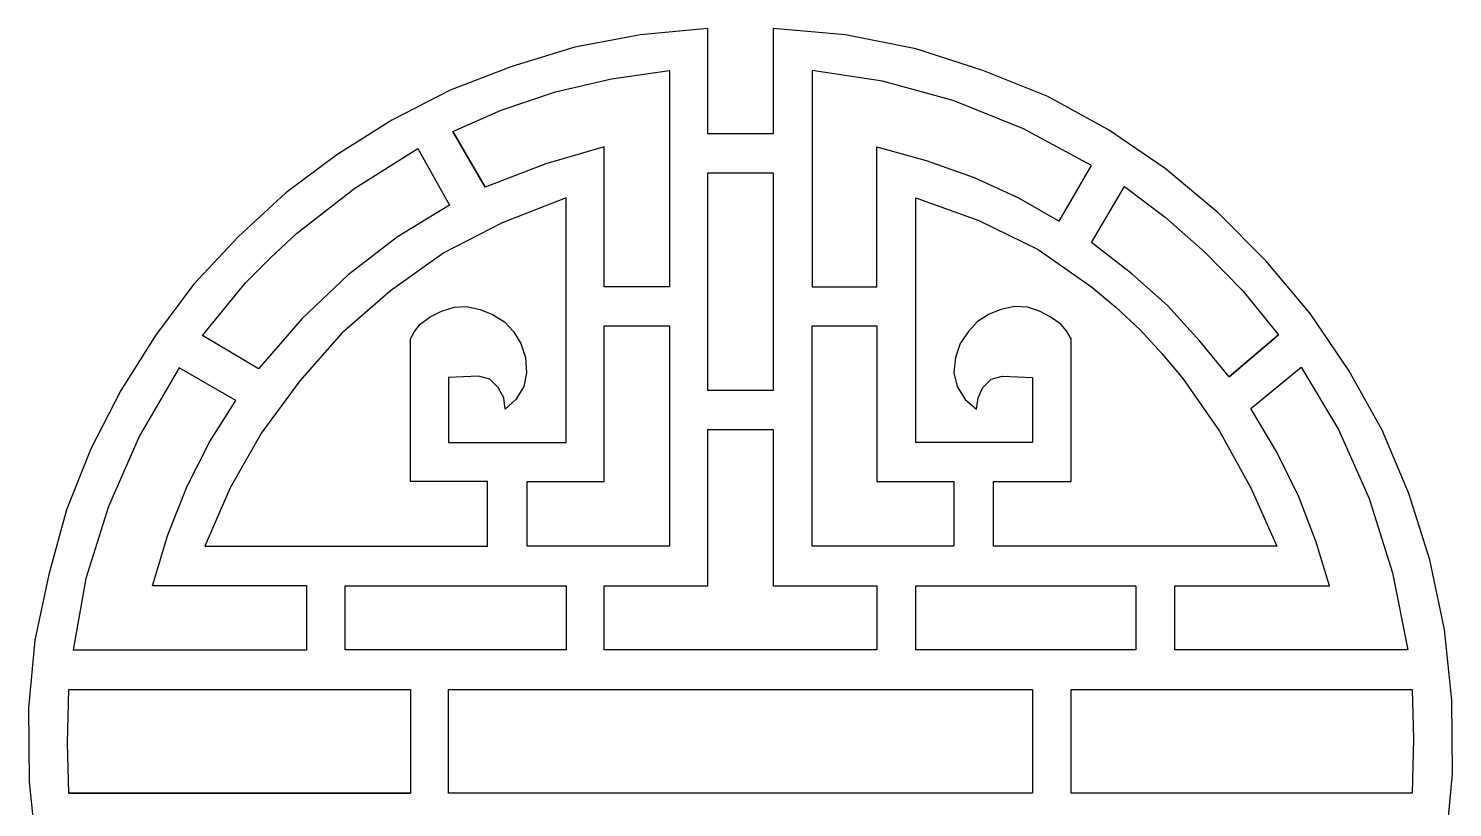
# Model space of a CAD drawing. Header units: centimetres. Extents: x 18.31 to 27.22, y -9.23 to -0.32.
# Drawn here: x 18.31 to 27.22, y -5.19 to -0.32 of the extents above; entities that cross this region are included whole.
import ezdxf

# ---------------------------------------------------------------- set-up
doc = ezdxf.new("R2010")
doc.units = ezdxf.units.CM
doc.header["$MEASUREMENT"] = 0
doc.layers.add('layer 1', color=7, linetype='Continuous')

msp = doc.modelspace()

# ---------------------------------------------------------------- linework, layer by layer
at = {"layer": 'layer 1', "color": 250}
for points, knots in [([(22.96891, -0.31871), (22.96891, -0.31871), (23.4195, -0.35922), (23.4195, -0.35922), (23.4195, -0.35922), (23.4195, -0.35922), (23.85996, -0.44528), (23.85996, -0.44528), (23.85996, -0.44528), (23.85996, -0.44528), (24.28018, -0.58196), (24.28018, -0.58196), (24.28018, -0.58196), (24.28018, -0.58196), (24.68521, -0.74397), (24.68521, -0.74397), (24.68521, -0.74397), (24.68521, -0.74397), (25.06492, -0.95156), (25.06492, -0.95156), (25.06492, -0.95156), (25.06492, -0.95156), (25.41932, -1.19456), (25.41932, -1.19456), (25.41932, -1.19456), (25.41932, -1.19456), (25.7484, -1.46795), (25.7484, -1.46795), (25.7484, -1.46795), (25.7484, -1.46795), (26.05217, -1.77174), (26.05217, -1.77174), (26.05217, -1.77174), (26.05217, -1.77174), (26.32556, -2.10081), (26.32556, -2.10081), (26.32556, -2.10081), (26.32556, -2.10081), (26.56858, -2.45522), (26.56858, -2.45522), (26.56858, -2.45522), (26.56858, -2.45522), (26.77616, -2.82987), (26.77616, -2.82987), (26.77616, -2.82987), (26.77616, -2.82987), (26.94323, -3.22475), (26.94323, -3.22475), (26.94323, -3.22475), (26.94323, -3.22475), (27.07486, -3.63993), (27.07486, -3.63993), (27.07486, -3.63993), (27.07486, -3.63993), (27.16599, -4.07533), (27.16599, -4.07533), (27.16599, -4.07533), (27.16599, -4.07533), (27.21156, -4.5158), (27.21156, -4.5158), (27.21156, -4.5158), (27.21156, -4.5158), (27.21662, -4.97652), (27.21662, -4.97652), (27.21662, -4.97652), (27.21662, -4.97652), (27.17612, -5.40179), (27.17612, -5.40179), (27.17612, -5.40179), (27.17612, -5.40179), (27.09511, -5.81692), (27.09511, -5.81692), (27.09511, -5.81692), (27.09511, -5.81692), (26.97867, -6.21691), (26.97867, -6.21691), (26.97867, -6.21691), (26.97867, -6.21691), (26.82679, -6.60166), (26.82679, -6.60166), (26.82679, -6.60166), (26.82679, -6.60166), (26.63946, -6.96621), (26.63946, -6.96621), (26.63946, -6.96621), (26.63946, -6.96621), (26.42682, -7.31046), (26.42682, -7.31046), (26.42682, -7.31046), (26.42682, -7.31046), (26.17874, -7.62944), (26.17874, -7.62944), (26.17874, -7.62944), (26.17874, -7.62944), (25.90535, -7.92812), (25.90535, -7.92812), (25.90535, -7.92812), (25.90535, -7.92812), (25.60664, -8.20154), (25.60664, -8.20154), (25.60664, -8.20154), (25.60664, -8.20154), (25.28768, -8.43949), (25.28768, -8.43949), (25.28768, -8.43949), (25.28768, -8.43949), (24.94341, -8.65719), (24.94341, -8.65719), (24.94341, -8.65719), (24.94341, -8.65719), (24.57889, -8.83946), (24.57889, -8.83946), (24.57889, -8.83946), (24.57889, -8.83946), (24.19917, -8.99134), (24.19917, -8.99134), (24.19917, -8.99134), (24.19917, -8.99134), (23.79921, -9.10272), (23.79921, -9.10272), (23.79921, -9.10272), (23.79921, -9.10272), (23.38912, -9.18879), (23.38912, -9.18879), (23.38912, -9.18879), (23.38912, -9.18879), (22.96891, -9.22929), (22.96891, -9.22929), (22.96891, -9.22929), (22.96891, -9.22929), (22.96891, -8.57112), (22.96891, -8.57112), (22.96891, -8.57112), (22.96891, -8.57112), (22.55882, -8.57112), (22.55882, -8.57112), (22.55882, -8.57112), (22.55882, -8.57112), (22.55882, -9.22929), (22.55882, -9.22929), (22.55882, -9.22929), (22.55882, -9.22929), (22.10823, -9.18372), (22.10823, -9.18372), (22.10823, -9.18372), (22.10823, -9.18372), (21.67282, -9.0926), (21.67282, -9.0926), (21.67282, -9.0926), (21.67282, -9.0926), (21.24754, -8.96603), (21.24754, -8.96603), (21.24754, -8.96603), (21.24754, -8.96603), (20.84252, -8.79389), (20.84252, -8.79389), (20.84252, -8.79389), (20.84252, -8.79389), (20.4628, -8.59138), (20.4628, -8.59138), (20.4628, -8.59138), (20.4628, -8.59138), (20.10841, -8.35343), (20.10841, -8.35343), (20.10841, -8.35343), (20.10841, -8.35343), (19.77932, -8.08003), (19.77932, -8.08003), (19.77932, -8.08003), (19.77932, -8.08003), (19.47555, -7.77626), (19.47555, -7.77626), (19.47555, -7.77626), (19.47555, -7.77626), (19.20216, -7.44718), (19.20216, -7.44718), (19.20216, -7.44718), (19.20216, -7.44718), (18.95914, -7.09278), (18.95914, -7.09278), (18.95914, -7.09278), (18.95914, -7.09278), (18.75663, -6.71811), (18.75663, -6.71811), (18.75663, -6.71811), (18.75663, -6.71811), (18.5845, -6.31814), (18.5845, -6.31814), (18.5845, -6.31814), (18.5845, -6.31814), (18.45286, -5.89793), (18.45286, -5.89793), (18.45286, -5.89793), (18.45286, -5.89793), (18.36173, -5.47267), (18.36173, -5.47267), (18.36173, -5.47267), (18.36173, -5.47267), (18.31616, -5.02714), (18.31616, -5.02714), (18.31616, -5.02714), (18.31616, -5.02714), (18.3111, -4.56642), (18.3111, -4.56642), (18.3111, -4.56642), (18.3111, -4.56642), (18.3516, -4.14113), (18.3516, -4.14113), (18.3516, -4.14113), (18.3516, -4.14113), (18.43767, -3.73106), (18.43767, -3.73106), (18.43767, -3.73106), (18.43767, -3.73106), (18.54905, -3.32601), (18.54905, -3.32601), (18.54905, -3.32601), (18.54905, -3.32601), (18.70094, -2.94632), (18.70094, -2.94632), (18.70094, -2.94632), (18.70094, -2.94632), (18.88827, -2.58177), (18.88827, -2.58177), (18.88827, -2.58177), (18.88827, -2.58177), (19.10596, -2.23753), (19.10596, -2.23753), (19.10596, -2.23753), (19.10596, -2.23753), (19.34392, -1.91854), (19.34392, -1.91854), (19.34392, -1.91854), (19.34392, -1.91854), (19.62238, -1.61984), (19.62238, -1.61984), (19.62238, -1.61984), (19.62238, -1.61984), (19.92108, -1.34645), (19.92108, -1.34645), (19.92108, -1.34645), (19.92108, -1.34645), (20.24004, -1.10851), (20.24004, -1.10851), (20.24004, -1.10851), (20.24004, -1.10851), (20.58431, -0.89082), (20.58431, -0.89082), (20.58431, -0.89082), (20.58431, -0.89082), (20.94884, -0.70347), (20.94884, -0.70347), (20.94884, -0.70347), (20.94884, -0.70347), (21.33361, -0.55666), (21.33361, -0.55666), (21.33361, -0.55666), (21.33361, -0.55666), (21.72851, -0.43516), (21.72851, -0.43516), (21.72851, -0.43516), (21.72851, -0.43516), (22.13861, -0.35922), (22.13861, -0.35922), (22.13861, -0.35922), (22.13861, -0.35922), (22.55882, -0.31871), (22.55882, -0.31871), (22.55882, -0.31871), (22.55882, -0.31871), (22.55882, -0.97686), (22.55882, -0.97686), (22.55882, -0.97686), (22.55882, -0.97686), (22.96891, -0.97686), (22.96891, -0.97686), (22.96891, -0.97686), (22.96891, -0.97686), (22.96891, -0.31871), (22.96891, -0.31871)], [0, 0, 0, 0, 0.0140845, 0.0140845, 0.0140845, 0.0140845, 0.028169, 0.028169, 0.028169, 0.028169, 0.0422535, 0.0422535, 0.0422535, 0.0422535, 0.056338, 0.056338, 0.056338, 0.056338, 0.0704225, 0.0704225, 0.0704225, 0.0704225, 0.084507, 0.084507, 0.084507, 0.084507, 0.0985915, 0.0985915, 0.0985915, 0.0985915, 0.1126761, 0.1126761, 0.1126761, 0.1126761, 0.1267606, 0.1267606, 0.1267606, 0.1267606, 0.1408451, 0.1408451, 0.1408451, 0.1408451, 0.1549296, 0.1549296, 0.1549296, 0.1549296, 0.1690141, 0.1690141, 0.1690141, 0.1690141, 0.1830986, 0.1830986, 0.1830986, 0.1830986, 0.1971831, 0.1971831, 0.1971831, 0.1971831, 0.2112676, 0.2112676, 0.2112676, 0.2112676, 0.2253521, 0.2253521, 0.2253521, 0.2253521, 0.2394366, 0.2394366, 0.2394366, 0.2394366, 0.2535211, 0.2535211, 0.2535211, 0.2535211, 0.2676056, 0.2676056, 0.2676056, 0.2676056, 0.2816901, 0.2816901, 0.2816901, 0.2816901, 0.2957746, 0.2957746, 0.2957746, 0.2957746, 0.3098592, 0.3098592, 0.3098592, 0.3098592, 0.3239437, 0.3239437, 0.3239437, 0.3239437, 0.3380282, 0.3380282, 0.3380282, 0.3380282, 0.3521127, 0.3521127, 0.3521127, 0.3521127, 0.3661972, 0.3661972, 0.3661972, 0.3661972, 0.3802817, 0.3802817, 0.3802817, 0.3802817, 0.3943662, 0.3943662, 0.3943662, 0.3943662, 0.4084507, 0.4084507, 0.4084507, 0.4084507, 0.4225352, 0.4225352, 0.4225352, 0.4225352, 0.4366197, 0.4366197, 0.4366197, 0.4366197, 0.4507042, 0.4507042, 0.4507042, 0.4507042, 0.4647887, 0.4647887, 0.4647887, 0.4647887, 0.4788732, 0.4788732, 0.4788732, 0.4788732, 0.4929577, 0.4929577, 0.4929577, 0.4929577, 0.5070423, 0.5070423, 0.5070423, 0.5070423, 0.5211268, 0.5211268, 0.5211268, 0.5211268, 0.5352113, 0.5352113, 0.5352113, 0.5352113, 0.5492958, 0.5492958, 0.5492958, 0.5492958, 0.5633803, 0.5633803, 0.5633803, 0.5633803, 0.5774648, 0.5774648, 0.5774648, 0.5774648, 0.5915493, 0.5915493, 0.5915493, 0.5915493, 0.6056338, 0.6056338, 0.6056338, 0.6056338, 0.6197183, 0.6197183, 0.6197183, 0.6197183, 0.6338028, 0.6338028, 0.6338028, 0.6338028, 0.6478873, 0.6478873, 0.6478873, 0.6478873, 0.6619718, 0.6619718, 0.6619718, 0.6619718, 0.6760563, 0.6760563, 0.6760563, 0.6760563, 0.6901408, 0.6901408, 0.6901408, 0.6901408, 0.7042254, 0.7042254, 0.7042254, 0.7042254, 0.7183099, 0.7183099, 0.7183099, 0.7183099, 0.7323944, 0.7323944, 0.7323944, 0.7323944, 0.7464789, 0.7464789, 0.7464789, 0.7464789, 0.7605634, 0.7605634, 0.7605634, 0.7605634, 0.7746479, 0.7746479, 0.7746479, 0.7746479, 0.7887324, 0.7887324, 0.7887324, 0.7887324, 0.8028169, 0.8028169, 0.8028169, 0.8028169, 0.8169014, 0.8169014, 0.8169014, 0.8169014, 0.8309859, 0.8309859, 0.8309859, 0.8309859, 0.8450704, 0.8450704, 0.8450704, 0.8450704, 0.8591549, 0.8591549, 0.8591549, 0.8591549, 0.8732394, 0.8732394, 0.8732394, 0.8732394, 0.8873239, 0.8873239, 0.8873239, 0.8873239, 0.9014085, 0.9014085, 0.9014085, 0.9014085, 0.915493, 0.915493, 0.915493, 0.915493, 0.9295775, 0.9295775, 0.9295775, 0.9295775, 0.943662, 0.943662, 0.943662, 0.943662, 0.9577465, 0.9577465, 0.9577465, 0.9577465, 0.971831, 0.971831, 0.971831, 0.971831, 1, 1, 1, 1]), ([(21.16654, -1.31102), (21.16654, -1.31102), (21.54625, -1.16418), (21.54625, -1.16418), (21.54625, -1.16418), (21.54625, -1.16418), (21.91077, -1.05788), (21.91077, -1.05788), (21.91077, -1.05788), (21.91077, -1.05788), (21.91077, -1.93375), (21.91077, -1.93375), (21.91077, -1.93375), (21.91077, -1.93375), (22.32086, -1.93375), (22.32086, -1.93375), (22.32086, -1.93375), (22.32086, -1.93375), (22.32086, -0.58196), (22.32086, -0.58196), (22.32086, -0.58196), (22.32086, -0.58196), (21.95634, -0.63258), (21.95634, -0.63258), (21.95634, -0.63258), (21.95634, -0.63258), (21.607, -0.71359), (21.607, -0.71359), (21.607, -0.71359), (21.607, -0.71359), (21.2678, -0.83006), (21.2678, -0.83006), (21.2678, -0.83006), (21.2678, -0.83006), (20.96403, -0.96169), (20.96403, -0.96169), (20.96403, -0.96169), (20.96403, -0.96169), (21.16654, -1.31102), (21.16654, -1.31102)], [0, 0, 0, 0, 0.0909091, 0.0909091, 0.0909091, 0.0909091, 0.1818182, 0.1818182, 0.1818182, 0.1818182, 0.2727273, 0.2727273, 0.2727273, 0.2727273, 0.3636364, 0.3636364, 0.3636364, 0.3636364, 0.4545455, 0.4545455, 0.4545455, 0.4545455, 0.5454545, 0.5454545, 0.5454545, 0.5454545, 0.6363636, 0.6363636, 0.6363636, 0.6363636, 0.7272727, 0.7272727, 0.7272727, 0.7272727, 0.8181818, 0.8181818, 0.8181818, 0.8181818, 1, 1, 1, 1]), ([(24.75609, -1.52367), (24.75609, -1.52367), (24.50294, -1.37682), (24.50294, -1.37682), (24.50294, -1.37682), (24.50294, -1.37682), (24.22449, -1.25027), (24.22449, -1.25027), (24.22449, -1.25027), (24.22449, -1.25027), (23.92578, -1.14393), (23.92578, -1.14393), (23.92578, -1.14393), (23.92578, -1.14393), (23.61695, -1.05788), (23.61695, -1.05788), (23.61695, -1.05788), (23.61695, -1.05788), (23.61695, -1.93375), (23.61695, -1.93375), (23.61695, -1.93375), (23.61695, -1.93375), (23.21192, -1.93375), (23.21192, -1.93375), (23.21192, -1.93375), (23.21192, -1.93375), (23.21192, -0.58196), (23.21192, -0.58196), (23.21192, -0.58196), (23.21192, -0.58196), (23.65239, -0.64779), (23.65239, -0.64779), (23.65239, -0.64779), (23.65239, -0.64779), (24.09286, -0.7693), (24.09286, -0.7693), (24.09286, -0.7693), (24.09286, -0.7693), (24.53332, -0.94649), (24.53332, -0.94649), (24.53332, -0.94649), (24.53332, -0.94649), (24.9586, -1.17431), (24.9586, -1.17431), (24.9586, -1.17431), (24.9586, -1.17431), (24.75609, -1.52367), (24.75609, -1.52367)], [0, 0, 0, 0, 0.0769231, 0.0769231, 0.0769231, 0.0769231, 0.1538462, 0.1538462, 0.1538462, 0.1538462, 0.2307692, 0.2307692, 0.2307692, 0.2307692, 0.3076923, 0.3076923, 0.3076923, 0.3076923, 0.3846154, 0.3846154, 0.3846154, 0.3846154, 0.4615385, 0.4615385, 0.4615385, 0.4615385, 0.5384615, 0.5384615, 0.5384615, 0.5384615, 0.6153846, 0.6153846, 0.6153846, 0.6153846, 0.6923077, 0.6923077, 0.6923077, 0.6923077, 0.7692308, 0.7692308, 0.7692308, 0.7692308, 0.8461538, 0.8461538, 0.8461538, 0.8461538, 1, 1, 1, 1]), ([(20.96403, -0.96169), (20.96403, -0.96169), (21.16654, -1.31102), (21.16654, -1.31102), (21.16654, -1.31102), (21.16654, -1.31102), (20.96403, -0.96169), (20.96403, -0.96169)], [0, 0, 0, 0, 0.3333333, 0.3333333, 0.3333333, 0.3333333, 1, 1, 1, 1]), ([(19.74894, -2.4451), (19.74894, -2.4451), (20.02234, -2.13118), (20.02234, -2.13118), (20.02234, -2.13118), (20.02234, -2.13118), (20.31092, -1.85779), (20.31092, -1.85779), (20.31092, -1.85779), (20.31092, -1.85779), (20.61975, -1.61984), (20.61975, -1.61984), (20.61975, -1.61984), (20.61975, -1.61984), (20.94377, -1.42241), (20.94377, -1.42241), (20.94377, -1.42241), (20.94377, -1.42241), (20.74633, -1.06801), (20.74633, -1.06801), (20.74633, -1.06801), (20.74633, -1.06801), (20.35142, -1.31607), (20.35142, -1.31607), (20.35142, -1.31607), (20.35142, -1.31607), (19.9869, -1.59958), (19.9869, -1.59958), (19.9869, -1.59958), (19.9869, -1.59958), (19.82489, -1.75149), (19.82489, -1.75149), (19.82489, -1.75149), (19.82489, -1.75149), (19.66794, -1.90842), (19.66794, -1.90842), (19.66794, -1.90842), (19.66794, -1.90842), (19.39961, -2.23753), (19.39961, -2.23753), (19.39961, -2.23753), (19.39961, -2.23753), (19.74894, -2.4451), (19.74894, -2.4451)], [0, 0, 0, 0, 0.0833333, 0.0833333, 0.0833333, 0.0833333, 0.1666667, 0.1666667, 0.1666667, 0.1666667, 0.25, 0.25, 0.25, 0.25, 0.3333333, 0.3333333, 0.3333333, 0.3333333, 0.4166667, 0.4166667, 0.4166667, 0.4166667, 0.5, 0.5, 0.5, 0.5, 0.5833333, 0.5833333, 0.5833333, 0.5833333, 0.6666667, 0.6666667, 0.6666667, 0.6666667, 0.75, 0.75, 0.75, 0.75, 0.8333333, 0.8333333, 0.8333333, 0.8333333, 1, 1, 1, 1]), ([(22.96891, -2.58177), (22.96891, -2.58177), (22.96891, -1.21989), (22.96891, -1.21989), (22.96891, -1.21989), (22.96891, -1.21989), (22.55882, -1.21989), (22.55882, -1.21989), (22.55882, -1.21989), (22.55882, -1.21989), (22.55882, -2.58177), (22.55882, -2.58177), (22.55882, -2.58177), (22.55882, -2.58177), (22.96891, -2.58177), (22.96891, -2.58177)], [0, 0, 0, 0, 0.2, 0.2, 0.2, 0.2, 0.4, 0.4, 0.4, 0.4, 0.6, 0.6, 0.6, 0.6, 1, 1, 1, 1]), ([(26.12812, -2.23244), (26.12812, -2.23244), (25.90535, -1.95905), (25.90535, -1.95905), (25.90535, -1.95905), (25.90535, -1.95905), (25.66739, -1.71605), (25.66739, -1.71605), (25.66739, -1.71605), (25.66739, -1.71605), (25.41932, -1.49833), (25.41932, -1.49833), (25.41932, -1.49833), (25.41932, -1.49833), (25.16617, -1.30594), (25.16617, -1.30594), (25.16617, -1.30594), (25.16617, -1.30594), (24.9586, -1.6553), (24.9586, -1.6553), (24.9586, -1.6553), (24.9586, -1.6553), (25.21174, -1.85275), (25.21174, -1.85275), (25.21174, -1.85275), (25.21174, -1.85275), (25.43451, -2.05018), (25.43451, -2.05018), (25.43451, -2.05018), (25.43451, -2.05018), (25.63702, -2.27294), (25.63702, -2.27294), (25.63702, -2.27294), (25.63702, -2.27294), (25.81928, -2.49573), (25.81928, -2.49573), (25.81928, -2.49573), (25.81928, -2.49573), (26.12812, -2.23244), (26.12812, -2.23244)], [0, 0, 0, 0, 0.0909091, 0.0909091, 0.0909091, 0.0909091, 0.1818182, 0.1818182, 0.1818182, 0.1818182, 0.2727273, 0.2727273, 0.2727273, 0.2727273, 0.3636364, 0.3636364, 0.3636364, 0.3636364, 0.4545455, 0.4545455, 0.4545455, 0.4545455, 0.5454545, 0.5454545, 0.5454545, 0.5454545, 0.6363636, 0.6363636, 0.6363636, 0.6363636, 0.7272727, 0.7272727, 0.7272727, 0.7272727, 0.8181818, 0.8181818, 0.8181818, 0.8181818, 1, 1, 1, 1]), ([(19.4148, -3.55386), (19.4148, -3.55386), (19.57175, -3.18933), (19.57175, -3.18933), (19.57175, -3.18933), (19.57175, -3.18933), (19.7692, -2.84504), (19.7692, -2.84504), (19.7692, -2.84504), (19.7692, -2.84504), (20.00715, -2.52102), (20.00715, -2.52102), (20.00715, -2.52102), (20.00715, -2.52102), (20.27042, -2.22232), (20.27042, -2.22232), (20.27042, -2.22232), (20.27042, -2.22232), (20.57419, -1.95905), (20.57419, -1.95905), (20.57419, -1.95905), (20.57419, -1.95905), (20.90834, -1.72111), (20.90834, -1.72111), (20.90834, -1.72111), (20.90834, -1.72111), (21.27286, -1.53379), (21.27286, -1.53379), (21.27286, -1.53379), (21.27286, -1.53379), (21.67282, -1.37682), (21.67282, -1.37682), (21.67282, -1.37682), (21.67282, -1.37682), (21.67282, -2.90582), (21.67282, -2.90582), (21.67282, -2.90582), (21.67282, -2.90582), (20.93871, -2.90582), (20.93871, -2.90582), (20.93871, -2.90582), (20.93871, -2.90582), (20.93871, -2.50077), (20.93871, -2.50077), (20.93871, -2.50077), (20.93871, -2.50077), (21.12603, -2.49064), (21.12603, -2.49064), (21.12603, -2.49064), (21.12603, -2.49064), (21.19691, -2.51089), (21.19691, -2.51089), (21.19691, -2.51089), (21.19691, -2.51089), (21.24754, -2.56152), (21.24754, -2.56152), (21.24754, -2.56152), (21.24754, -2.56152), (21.28299, -2.62736), (21.28299, -2.62736), (21.28299, -2.62736), (21.28299, -2.62736), (21.29311, -2.69824), (21.29311, -2.69824), (21.29311, -2.69824), (21.29311, -2.69824), (21.35893, -2.63749), (21.35893, -2.63749), (21.35893, -2.63749), (21.35893, -2.63749), (21.40956, -2.55648), (21.40956, -2.55648), (21.40956, -2.55648), (21.40956, -2.55648), (21.42474, -2.47039), (21.42474, -2.47039), (21.42474, -2.47039), (21.42474, -2.47039), (21.41968, -2.37422), (21.41968, -2.37422), (21.41968, -2.37422), (21.41968, -2.37422), (21.38931, -2.28815), (21.38931, -2.28815), (21.38931, -2.28815), (21.38931, -2.28815), (21.34374, -2.21219), (21.34374, -2.21219), (21.34374, -2.21219), (21.34374, -2.21219), (21.28805, -2.15144), (21.28805, -2.15144), (21.28805, -2.15144), (21.28805, -2.15144), (21.2121, -2.10589), (21.2121, -2.10589), (21.2121, -2.10589), (21.2121, -2.10589), (21.13616, -2.07551), (21.13616, -2.07551), (21.13616, -2.07551), (21.13616, -2.07551), (21.05009, -2.05526), (21.05009, -2.05526), (21.05009, -2.05526), (21.05009, -2.05526), (20.97415, -2.06031), (20.97415, -2.06031), (20.97415, -2.06031), (20.97415, -2.06031), (20.89315, -2.08564), (20.89315, -2.08564), (20.89315, -2.08564), (20.89315, -2.08564), (20.82227, -2.12106), (20.82227, -2.12106), (20.82227, -2.12106), (20.82227, -2.12106), (20.76152, -2.16665), (20.76152, -2.16665), (20.76152, -2.16665), (20.76152, -2.16665), (20.72608, -2.21219), (20.72608, -2.21219), (20.72608, -2.21219), (20.72608, -2.21219), (20.70076, -2.25778), (20.70076, -2.25778), (20.70076, -2.25778), (20.70076, -2.25778), (20.70076, -3.14883), (20.70076, -3.14883), (20.70076, -3.14883), (20.70076, -3.14883), (21.18173, -3.14883), (21.18173, -3.14883), (21.18173, -3.14883), (21.18173, -3.14883), (21.18173, -3.55386), (21.18173, -3.55386), (21.18173, -3.55386), (21.18173, -3.55386), (19.4148, -3.55386), (19.4148, -3.55386)], [0, 0, 0, 0, 0.027027, 0.027027, 0.027027, 0.027027, 0.0540541, 0.0540541, 0.0540541, 0.0540541, 0.0810811, 0.0810811, 0.0810811, 0.0810811, 0.1081081, 0.1081081, 0.1081081, 0.1081081, 0.1351351, 0.1351351, 0.1351351, 0.1351351, 0.1621622, 0.1621622, 0.1621622, 0.1621622, 0.1891892, 0.1891892, 0.1891892, 0.1891892, 0.2162162, 0.2162162, 0.2162162, 0.2162162, 0.2432432, 0.2432432, 0.2432432, 0.2432432, 0.2702703, 0.2702703, 0.2702703, 0.2702703, 0.2972973, 0.2972973, 0.2972973, 0.2972973, 0.3243243, 0.3243243, 0.3243243, 0.3243243, 0.3513514, 0.3513514, 0.3513514, 0.3513514, 0.3783784, 0.3783784, 0.3783784, 0.3783784, 0.4054054, 0.4054054, 0.4054054, 0.4054054, 0.4324324, 0.4324324, 0.4324324, 0.4324324, 0.4594595, 0.4594595, 0.4594595, 0.4594595, 0.4864865, 0.4864865, 0.4864865, 0.4864865, 0.5135135, 0.5135135, 0.5135135, 0.5135135, 0.5405405, 0.5405405, 0.5405405, 0.5405405, 0.5675676, 0.5675676, 0.5675676, 0.5675676, 0.5945946, 0.5945946, 0.5945946, 0.5945946, 0.6216216, 0.6216216, 0.6216216, 0.6216216, 0.6486486, 0.6486486, 0.6486486, 0.6486486, 0.6756757, 0.6756757, 0.6756757, 0.6756757, 0.7027027, 0.7027027, 0.7027027, 0.7027027, 0.7297297, 0.7297297, 0.7297297, 0.7297297, 0.7567568, 0.7567568, 0.7567568, 0.7567568, 0.7837838, 0.7837838, 0.7837838, 0.7837838, 0.8108108, 0.8108108, 0.8108108, 0.8108108, 0.8378378, 0.8378378, 0.8378378, 0.8378378, 0.8648649, 0.8648649, 0.8648649, 0.8648649, 0.8918919, 0.8918919, 0.8918919, 0.8918919, 0.9189189, 0.9189189, 0.9189189, 0.9189189, 0.9459459, 0.9459459, 0.9459459, 0.9459459, 1, 1, 1, 1]), ([(26.11799, -3.55386), (26.11799, -3.55386), (25.95598, -3.18933), (25.95598, -3.18933), (25.95598, -3.18933), (25.95598, -3.18933), (25.75853, -2.83492), (25.75853, -2.83492), (25.75853, -2.83492), (25.75853, -2.83492), (25.5307, -2.50585), (25.5307, -2.50585), (25.5307, -2.50585), (25.5307, -2.50585), (25.39907, -2.3489), (25.39907, -2.3489), (25.39907, -2.3489), (25.39907, -2.3489), (25.26237, -2.20206), (25.26237, -2.20206), (25.26237, -2.20206), (25.26237, -2.20206), (25.11048, -2.06031), (25.11048, -2.06031), (25.11048, -2.06031), (25.11048, -2.06031), (24.9586, -1.93375), (24.9586, -1.93375), (24.9586, -1.93375), (24.9586, -1.93375), (24.62445, -1.70087), (24.62445, -1.70087), (24.62445, -1.70087), (24.62445, -1.70087), (24.25487, -1.51858), (24.25487, -1.51858), (24.25487, -1.51858), (24.25487, -1.51858), (23.85996, -1.37682), (23.85996, -1.37682), (23.85996, -1.37682), (23.85996, -1.37682), (23.85996, -2.90582), (23.85996, -2.90582), (23.85996, -2.90582), (23.85996, -2.90582), (24.58901, -2.90582), (24.58901, -2.90582), (24.58901, -2.90582), (24.58901, -2.90582), (24.58901, -2.50077), (24.58901, -2.50077), (24.58901, -2.50077), (24.58901, -2.50077), (24.40168, -2.49064), (24.40168, -2.49064), (24.40168, -2.49064), (24.40168, -2.49064), (24.33081, -2.51089), (24.33081, -2.51089), (24.33081, -2.51089), (24.33081, -2.51089), (24.28018, -2.56152), (24.28018, -2.56152), (24.28018, -2.56152), (24.28018, -2.56152), (24.2498, -2.62736), (24.2498, -2.62736), (24.2498, -2.62736), (24.2498, -2.62736), (24.23968, -2.69824), (24.23968, -2.69824), (24.23968, -2.69824), (24.23968, -2.69824), (24.1688, -2.63749), (24.1688, -2.63749), (24.1688, -2.63749), (24.1688, -2.63749), (24.11817, -2.55648), (24.11817, -2.55648), (24.11817, -2.55648), (24.11817, -2.55648), (24.09792, -2.47039), (24.09792, -2.47039), (24.09792, -2.47039), (24.09792, -2.47039), (24.10805, -2.37422), (24.10805, -2.37422), (24.10805, -2.37422), (24.10805, -2.37422), (24.13843, -2.28815), (24.13843, -2.28815), (24.13843, -2.28815), (24.13843, -2.28815), (24.18905, -2.21219), (24.18905, -2.21219), (24.18905, -2.21219), (24.18905, -2.21219), (24.24474, -2.15144), (24.24474, -2.15144), (24.24474, -2.15144), (24.24474, -2.15144), (24.31562, -2.10589), (24.31562, -2.10589), (24.31562, -2.10589), (24.31562, -2.10589), (24.39156, -2.07551), (24.39156, -2.07551), (24.39156, -2.07551), (24.39156, -2.07551), (24.47763, -2.05526), (24.47763, -2.05526), (24.47763, -2.05526), (24.47763, -2.05526), (24.55863, -2.06031), (24.55863, -2.06031), (24.55863, -2.06031), (24.55863, -2.06031), (24.63458, -2.08564), (24.63458, -2.08564), (24.63458, -2.08564), (24.63458, -2.08564), (24.7004, -2.12106), (24.7004, -2.12106), (24.7004, -2.12106), (24.7004, -2.12106), (24.76621, -2.16665), (24.76621, -2.16665), (24.76621, -2.16665), (24.76621, -2.16665), (24.80165, -2.20715), (24.80165, -2.20715), (24.80165, -2.20715), (24.80165, -2.20715), (24.83203, -2.25778), (24.83203, -2.25778), (24.83203, -2.25778), (24.83203, -2.25778), (24.83203, -3.14883), (24.83203, -3.14883), (24.83203, -3.14883), (24.83203, -3.14883), (24.346, -3.14883), (24.346, -3.14883), (24.346, -3.14883), (24.346, -3.14883), (24.346, -3.55386), (24.346, -3.55386), (24.346, -3.55386), (24.346, -3.55386), (26.11799, -3.55386), (26.11799, -3.55386)], [0, 0, 0, 0, 0.025641, 0.025641, 0.025641, 0.025641, 0.0512821, 0.0512821, 0.0512821, 0.0512821, 0.0769231, 0.0769231, 0.0769231, 0.0769231, 0.1025641, 0.1025641, 0.1025641, 0.1025641, 0.1282051, 0.1282051, 0.1282051, 0.1282051, 0.1538462, 0.1538462, 0.1538462, 0.1538462, 0.1794872, 0.1794872, 0.1794872, 0.1794872, 0.2051282, 0.2051282, 0.2051282, 0.2051282, 0.2307692, 0.2307692, 0.2307692, 0.2307692, 0.2564103, 0.2564103, 0.2564103, 0.2564103, 0.2820513, 0.2820513, 0.2820513, 0.2820513, 0.3076923, 0.3076923, 0.3076923, 0.3076923, 0.3333333, 0.3333333, 0.3333333, 0.3333333, 0.3589744, 0.3589744, 0.3589744, 0.3589744, 0.3846154, 0.3846154, 0.3846154, 0.3846154, 0.4102564, 0.4102564, 0.4102564, 0.4102564, 0.4358974, 0.4358974, 0.4358974, 0.4358974, 0.4615385, 0.4615385, 0.4615385, 0.4615385, 0.4871795, 0.4871795, 0.4871795, 0.4871795, 0.5128205, 0.5128205, 0.5128205, 0.5128205, 0.5384615, 0.5384615, 0.5384615, 0.5384615, 0.5641026, 0.5641026, 0.5641026, 0.5641026, 0.5897436, 0.5897436, 0.5897436, 0.5897436, 0.6153846, 0.6153846, 0.6153846, 0.6153846, 0.6410256, 0.6410256, 0.6410256, 0.6410256, 0.6666667, 0.6666667, 0.6666667, 0.6666667, 0.6923077, 0.6923077, 0.6923077, 0.6923077, 0.7179487, 0.7179487, 0.7179487, 0.7179487, 0.7435897, 0.7435897, 0.7435897, 0.7435897, 0.7692308, 0.7692308, 0.7692308, 0.7692308, 0.7948718, 0.7948718, 0.7948718, 0.7948718, 0.8205128, 0.8205128, 0.8205128, 0.8205128, 0.8461538, 0.8461538, 0.8461538, 0.8461538, 0.8717949, 0.8717949, 0.8717949, 0.8717949, 0.8974359, 0.8974359, 0.8974359, 0.8974359, 0.9230769, 0.9230769, 0.9230769, 0.9230769, 0.9487179, 0.9487179, 0.9487179, 0.9487179, 1, 1, 1, 1]), ([(21.42981, -3.14883), (21.42981, -3.14883), (21.42981, -3.55386), (21.42981, -3.55386), (21.42981, -3.55386), (21.42981, -3.55386), (22.32086, -3.55386), (22.32086, -3.55386), (22.32086, -3.55386), (22.32086, -3.55386), (22.32086, -2.17677), (22.32086, -2.17677), (22.32086, -2.17677), (22.32086, -2.17677), (21.91077, -2.17677), (21.91077, -2.17677), (21.91077, -2.17677), (21.91077, -2.17677), (21.91077, -3.14883), (21.91077, -3.14883), (21.91077, -3.14883), (21.91077, -3.14883), (21.42981, -3.14883), (21.42981, -3.14883)], [0, 0, 0, 0, 0.1428571, 0.1428571, 0.1428571, 0.1428571, 0.2857143, 0.2857143, 0.2857143, 0.2857143, 0.4285714, 0.4285714, 0.4285714, 0.4285714, 0.5714286, 0.5714286, 0.5714286, 0.5714286, 0.7142857, 0.7142857, 0.7142857, 0.7142857, 1, 1, 1, 1]), ([(23.61695, -2.17677), (23.61695, -2.17677), (23.21192, -2.17677), (23.21192, -2.17677), (23.21192, -2.17677), (23.21192, -2.17677), (23.21192, -3.55386), (23.21192, -3.55386), (23.21192, -3.55386), (23.21192, -3.55386), (24.09792, -3.55386), (24.09792, -3.55386), (24.09792, -3.55386), (24.09792, -3.55386), (24.09792, -3.14883), (24.09792, -3.14883), (24.09792, -3.14883), (24.09792, -3.14883), (23.61695, -3.14883), (23.61695, -3.14883), (23.61695, -3.14883), (23.61695, -3.14883), (23.61695, -2.17677), (23.61695, -2.17677)], [0, 0, 0, 0, 0.1428571, 0.1428571, 0.1428571, 0.1428571, 0.2857143, 0.2857143, 0.2857143, 0.2857143, 0.4285714, 0.4285714, 0.4285714, 0.4285714, 0.5714286, 0.5714286, 0.5714286, 0.5714286, 0.7142857, 0.7142857, 0.7142857, 0.7142857, 1, 1, 1, 1]), ([(25.81928, -2.49573), (25.81928, -2.49573), (26.12812, -2.23244), (26.12812, -2.23244), (26.12812, -2.23244), (26.12812, -2.23244), (25.81928, -2.49573), (25.81928, -2.49573)], [0, 0, 0, 0, 0.3333333, 0.3333333, 0.3333333, 0.3333333, 1, 1, 1, 1]), ([(18.58956, -4.2019), (18.58956, -4.2019), (18.67057, -3.75635), (18.67057, -3.75635), (18.67057, -3.75635), (18.67057, -3.75635), (18.81232, -3.30576), (18.81232, -3.30576), (18.81232, -3.30576), (18.81232, -3.30576), (19.00471, -2.8653), (19.00471, -2.8653), (19.00471, -2.8653), (19.00471, -2.8653), (19.25279, -2.44002), (19.25279, -2.44002), (19.25279, -2.44002), (19.25279, -2.44002), (19.60719, -2.64253), (19.60719, -2.64253), (19.60719, -2.64253), (19.60719, -2.64253), (19.44518, -2.90076), (19.44518, -2.90076), (19.44518, -2.90076), (19.44518, -2.90076), (19.30342, -3.17921), (19.30342, -3.17921), (19.30342, -3.17921), (19.30342, -3.17921), (19.18191, -3.48298), (19.18191, -3.48298), (19.18191, -3.48298), (19.18191, -3.48298), (19.08571, -3.80194), (19.08571, -3.80194), (19.08571, -3.80194), (19.08571, -3.80194), (20.05272, -3.80194), (20.05272, -3.80194), (20.05272, -3.80194), (20.05272, -3.80194), (20.05272, -4.2019), (20.05272, -4.2019), (20.05272, -4.2019), (20.05272, -4.2019), (18.58956, -4.2019), (18.58956, -4.2019)], [0, 0, 0, 0, 0.0769231, 0.0769231, 0.0769231, 0.0769231, 0.1538462, 0.1538462, 0.1538462, 0.1538462, 0.2307692, 0.2307692, 0.2307692, 0.2307692, 0.3076923, 0.3076923, 0.3076923, 0.3076923, 0.3846154, 0.3846154, 0.3846154, 0.3846154, 0.4615385, 0.4615385, 0.4615385, 0.4615385, 0.5384615, 0.5384615, 0.5384615, 0.5384615, 0.6153846, 0.6153846, 0.6153846, 0.6153846, 0.6923077, 0.6923077, 0.6923077, 0.6923077, 0.7692308, 0.7692308, 0.7692308, 0.7692308, 0.8461538, 0.8461538, 0.8461538, 0.8461538, 1, 1, 1, 1]), ([(26.93817, -4.2019), (26.93817, -4.2019), (26.84197, -3.72093), (26.84197, -3.72093), (26.84197, -3.72093), (26.84197, -3.72093), (26.69515, -3.25513), (26.69515, -3.25513), (26.69515, -3.25513), (26.69515, -3.25513), (26.50276, -2.82479), (26.50276, -2.82479), (26.50276, -2.82479), (26.50276, -2.82479), (26.26987, -2.43498), (26.26987, -2.43498), (26.26987, -2.43498), (26.26987, -2.43498), (25.95598, -2.69316), (25.95598, -2.69316), (25.95598, -2.69316), (25.95598, -2.69316), (26.11799, -2.96657), (26.11799, -2.96657), (26.11799, -2.96657), (26.11799, -2.96657), (26.25469, -3.245), (26.25469, -3.245), (26.25469, -3.245), (26.25469, -3.245), (26.361, -3.52348), (26.361, -3.52348), (26.361, -3.52348), (26.361, -3.52348), (26.44707, -3.80194), (26.44707, -3.80194), (26.44707, -3.80194), (26.44707, -3.80194), (25.48007, -3.80194), (25.48007, -3.80194), (25.48007, -3.80194), (25.48007, -3.80194), (25.48007, -4.2019), (25.48007, -4.2019), (25.48007, -4.2019), (25.48007, -4.2019), (26.93817, -4.2019), (26.93817, -4.2019)], [0, 0, 0, 0, 0.0769231, 0.0769231, 0.0769231, 0.0769231, 0.1538462, 0.1538462, 0.1538462, 0.1538462, 0.2307692, 0.2307692, 0.2307692, 0.2307692, 0.3076923, 0.3076923, 0.3076923, 0.3076923, 0.3846154, 0.3846154, 0.3846154, 0.3846154, 0.4615385, 0.4615385, 0.4615385, 0.4615385, 0.5384615, 0.5384615, 0.5384615, 0.5384615, 0.6153846, 0.6153846, 0.6153846, 0.6153846, 0.6923077, 0.6923077, 0.6923077, 0.6923077, 0.7692308, 0.7692308, 0.7692308, 0.7692308, 0.8461538, 0.8461538, 0.8461538, 0.8461538, 1, 1, 1, 1]), ([(21.91077, -3.80194), (21.91077, -3.80194), (21.91077, -4.2019), (21.91077, -4.2019), (21.91077, -4.2019), (21.91077, -4.2019), (23.61695, -4.2019), (23.61695, -4.2019), (23.61695, -4.2019), (23.61695, -4.2019), (23.61695, -3.80194), (23.61695, -3.80194), (23.61695, -3.80194), (23.61695, -3.80194), (22.96891, -3.80194), (22.96891, -3.80194), (22.96891, -3.80194), (22.96891, -3.80194), (22.96891, -2.82479), (22.96891, -2.82479), (22.96891, -2.82479), (22.96891, -2.82479), (22.55882, -2.82479), (22.55882, -2.82479), (22.55882, -2.82479), (22.55882, -2.82479), (22.55882, -3.80194), (22.55882, -3.80194), (22.55882, -3.80194), (22.55882, -3.80194), (21.91077, -3.80194), (21.91077, -3.80194)], [0, 0, 0, 0, 0.1111111, 0.1111111, 0.1111111, 0.1111111, 0.2222222, 0.2222222, 0.2222222, 0.2222222, 0.3333333, 0.3333333, 0.3333333, 0.3333333, 0.4444444, 0.4444444, 0.4444444, 0.4444444, 0.5555556, 0.5555556, 0.5555556, 0.5555556, 0.6666667, 0.6666667, 0.6666667, 0.6666667, 0.7777778, 0.7777778, 0.7777778, 0.7777778, 1, 1, 1, 1]), ([(21.67282, -4.2019), (21.67282, -4.2019), (21.67282, -3.80194), (21.67282, -3.80194), (21.67282, -3.80194), (21.67282, -3.80194), (20.29067, -3.80194), (20.29067, -3.80194), (20.29067, -3.80194), (20.29067, -3.80194), (20.29067, -4.2019), (20.29067, -4.2019), (20.29067, -4.2019), (20.29067, -4.2019), (21.67282, -4.2019), (21.67282, -4.2019)], [0, 0, 0, 0, 0.2, 0.2, 0.2, 0.2, 0.4, 0.4, 0.4, 0.4, 0.6, 0.6, 0.6, 0.6, 1, 1, 1, 1]), ([(23.85996, -3.80194), (23.85996, -3.80194), (23.85996, -4.2019), (23.85996, -4.2019), (23.85996, -4.2019), (23.85996, -4.2019), (25.23705, -4.2019), (25.23705, -4.2019), (25.23705, -4.2019), (25.23705, -4.2019), (25.23705, -3.80194), (25.23705, -3.80194), (25.23705, -3.80194), (25.23705, -3.80194), (23.85996, -3.80194), (23.85996, -3.80194)], [0, 0, 0, 0, 0.2, 0.2, 0.2, 0.2, 0.4, 0.4, 0.4, 0.4, 0.6, 0.6, 0.6, 0.6, 1, 1, 1, 1]), ([(20.70076, -5.09802), (20.70076, -5.09802), (20.70076, -4.44996), (20.70076, -4.44996), (20.70076, -4.44996), (20.70076, -4.44996), (18.56424, -4.44996), (18.56424, -4.44996), (18.56424, -4.44996), (18.56424, -4.44996), (18.55412, -4.78411), (18.55412, -4.78411), (18.55412, -4.78411), (18.55412, -4.78411), (18.56424, -5.09802), (18.56424, -5.09802), (18.56424, -5.09802), (18.56424, -5.09802), (20.70076, -5.09802), (20.70076, -5.09802)], [0, 0, 0, 0, 0.1666667, 0.1666667, 0.1666667, 0.1666667, 0.3333333, 0.3333333, 0.3333333, 0.3333333, 0.5, 0.5, 0.5, 0.5, 0.6666667, 0.6666667, 0.6666667, 0.6666667, 1, 1, 1, 1]), ([(24.58901, -4.44996), (24.58901, -4.44996), (20.93871, -4.44996), (20.93871, -4.44996), (20.93871, -4.44996), (20.93871, -4.44996), (20.93871, -5.09802), (20.93871, -5.09802), (20.93871, -5.09802), (20.93871, -5.09802), (24.58901, -5.09802), (24.58901, -5.09802), (24.58901, -5.09802), (24.58901, -5.09802), (24.58901, -4.77398), (24.58901, -4.77398), (24.58901, -4.77398), (24.58901, -4.77398), (24.58901, -4.44996), (24.58901, -4.44996)], [0, 0, 0, 0, 0.1666667, 0.1666667, 0.1666667, 0.1666667, 0.3333333, 0.3333333, 0.3333333, 0.3333333, 0.5, 0.5, 0.5, 0.5, 0.6666667, 0.6666667, 0.6666667, 0.6666667, 1, 1, 1, 1]), ([(24.83203, -5.09802), (24.83203, -5.09802), (26.96348, -5.09802), (26.96348, -5.09802), (26.96348, -5.09802), (26.96348, -5.09802), (26.97361, -4.75881), (26.97361, -4.75881), (26.97361, -4.75881), (26.97361, -4.75881), (26.96348, -4.44996), (26.96348, -4.44996), (26.96348, -4.44996), (26.96348, -4.44996), (24.83203, -4.44996), (24.83203, -4.44996), (24.83203, -4.44996), (24.83203, -4.44996), (24.83203, -5.09802), (24.83203, -5.09802)], [0, 0, 0, 0, 0.1666667, 0.1666667, 0.1666667, 0.1666667, 0.3333333, 0.3333333, 0.3333333, 0.3333333, 0.5, 0.5, 0.5, 0.5, 0.6666667, 0.6666667, 0.6666667, 0.6666667, 1, 1, 1, 1]), ([(18.56424, -5.09802), (18.56424, -5.09802), (20.70076, -5.09802), (20.70076, -5.09802), (20.70076, -5.09802), (20.70076, -5.09802), (18.56424, -5.09802), (18.56424, -5.09802)], [0, 0, 0, 0, 0.3333333, 0.3333333, 0.3333333, 0.3333333, 1, 1, 1, 1])]:
    msp.add_open_spline(points, degree=3, knots=knots, dxfattribs=at)

doc.saveas('drawing.dxf')
